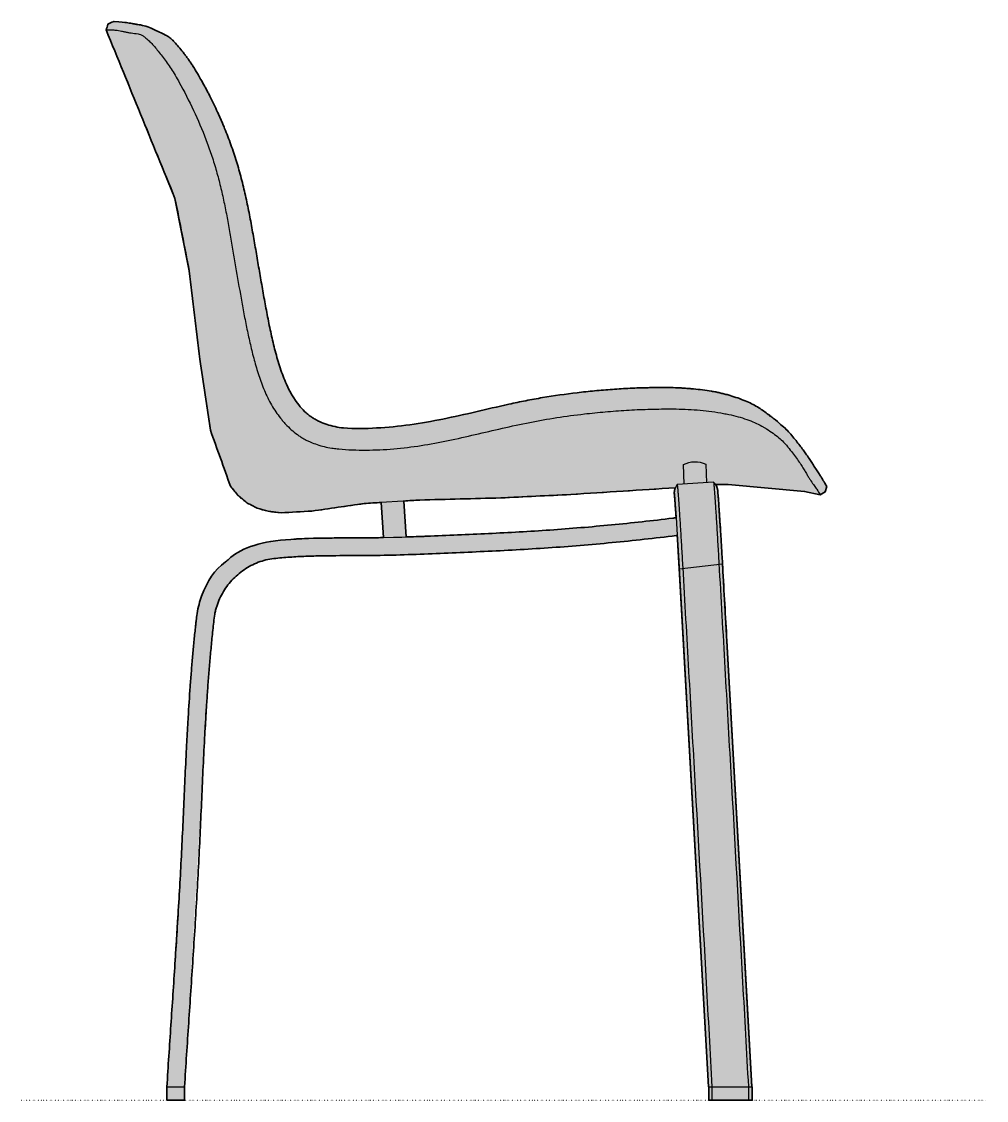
# Model space of a CAD drawing. Header units: millimetres. Extents: x 0 to 1796, y -1115 to 769.
# Drawn here: x 1108 to 1796, y 0 to 769 of the extents above; entities that cross this region are included whole.
import ezdxf

# ---------------------------------------------------------------- set-up
doc = ezdxf.new("R2010")
doc.units = ezdxf.units.MM
doc.linetypes.add('Dots', pattern=[1, 0, -1])
doc.layers.add('Blocks', color=7, linetype='Continuous')
doc.layers.add('Blocks$Fill', color=7, linetype='Continuous', true_color=0xffffff)
for name, color, linetype, lineweight, true_color in [('Blocks$Inner', 7, 'Continuous', 25, 0x007f00), ('Blocks$Outline', 7, 'Continuous', 35, 0xff3f3f), ('Groud', 7, 'Dots', 25, 0x243775)]:
    doc.layers.add(name, color=color, linetype=linetype, lineweight=lineweight, true_color=true_color)

# ---------------------------------------------------------------- blocks, each defined once
blk = doc.blocks.new('PK8 Dining Chair Side')
at = {"layer": 'Blocks$Fill'}
h = blk.add_hatch(color=256, dxfattribs=at)
h.paths.add_polyline_path([(60.25, 762.76), (61.55, 766.79), (65.17, 768.65), (65.17, 768.65), (65.17, 768.66), (65.17, 768.66), (65.19, 768.66), (65.41, 768.68), (66.05, 768.72), (69.33, 768.55), (71.73, 768.36), (73.47, 768.16), (74.77, 767.98), (77.87, 767.47), (82.22, 766.7), (83.3, 766.52), (83.92, 766.45), (84.1, 766.42), (84.37, 766.37), (84.78, 766.29), (88.53, 765.45), (93.71, 763.39), (93.74, 763.39), (93.76, 763.38), (93.82, 763.36), (93.88, 763.33), (93.94, 763.3), (94.09, 763.23), (94.26, 763.14), (94.44, 763.04), (94.64, 762.93), (95.08, 762.66), (102.55, 759.1), (103.33, 758.71), (103.86, 758.43), (104.05, 758.32), (104.21, 758.23), (104.35, 758.14), (104.48, 758.06), (104.77, 757.86), (105.06, 757.66), (105.36, 757.44), (105.66, 757.2), (105.96, 756.96), (106.27, 756.69), (106.58, 756.42), (106.9, 756.12), (107.55, 755.49), (108.23, 754.81), (109.64, 753.3), (111.12, 751.63), (112.65, 749.81), (114.22, 747.88), (115.81, 745.85), (118.17, 742.69), (119.73, 740.5), (120.5, 739.35), (122.07, 736.94), (125.21, 731.79), (131.32, 720.98), (134.2, 715.53), (136.97, 709.88), (142.18, 698.39), (144.61, 692.63), (146.93, 686.8), (149.12, 680.91), (151.17, 674.98), (153.09, 669.04), (154.88, 663.06), (156.53, 657.01), (158.07, 650.91), (160.79, 638.72), (165.43, 614.08), (176.49, 552.23), (179.17, 540.07), (180.67, 534.03), (182.36, 527.92), (184.23, 521.86), (185.24, 518.89), (186.31, 515.96), (187.46, 513.07), (188.69, 510.22), (189.34, 508.82), (190.03, 507.43), (190.74, 506.05), (191.48, 504.69), (192.25, 503.33), (193.05, 501.98), (193.89, 500.64), (194.75, 499.31), (195.65, 498.01), (196.58, 496.74), (197.53, 495.5), (198.52, 494.29), (199.53, 493.13), (200.57, 492.01), (201.1, 491.47), (201.64, 490.94), (202.18, 490.42), (202.73, 489.91), (203.29, 489.42), (203.85, 488.95), (204.41, 488.48), (204.99, 488.03), (205.56, 487.6), (206.15, 487.18), (206.73, 486.78), (207.33, 486.38), (207.92, 486.01), (208.53, 485.64), (209.75, 484.94), (211, 484.28), (212.27, 483.66), (213.57, 483.08), (214.89, 482.54), (216.24, 482.05), (217.61, 481.58), (219, 481.16), (220.41, 480.77), (221.85, 480.41), (223.31, 480.09), (224.79, 479.81), (226.3, 479.55), (227.83, 479.33), (229.38, 479.14), (232.29, 478.94), (235.21, 478.81), (238.14, 478.74), (241.08, 478.73), (247, 478.84), (252.93, 479.11), (258.87, 479.5), (264.82, 480.01), (270.75, 480.64), (276.68, 481.4), (282.59, 482.27), (288.48, 483.26), (300.21, 485.49), (359.14, 498.54), (371.18, 500.76), (383.38, 502.66), (395.74, 504.25), (408.24, 505.58), (427.23, 507.05), (440.01, 507.67), (452.89, 507.92), (459.39, 507.93), (465.86, 507.8), (469.08, 507.67), (475.48, 507.23), (478.71, 506.95), (485.16, 506.25), (488.34, 505.82), (491.47, 505.33), (494.53, 504.77), (497.49, 504.13), (500.4, 503.43), (503.28, 502.66), (506.11, 501.83), (508.89, 500.94), (511.58, 500), (514.16, 499.02), (516.62, 498), (517.8, 497.48), (518.94, 496.94), (520.05, 496.4), (521.13, 495.84), (522.18, 495.28), (523.2, 494.7), (524.19, 494.12), (525.16, 493.53), (527.01, 492.33), (528.77, 491.12), (530.42, 489.91), (536.17, 485.61), (536.38, 485.45), (537.09, 484.87), (540.78, 481.66), (540.79, 481.66), (541.88, 480.76), (542.92, 479.87), (543.89, 478.98), (544.81, 478.09), (545.68, 477.22), (546.48, 476.35), (547.24, 475.5), (551.01, 470.97), (553.76, 467.54), (556.2, 464.36), (558.32, 461.44), (559.29, 460.03), (566.24, 449.21), (568.87, 445.34), (569.53, 444.31), (571.19, 441.54), (571.38, 441.24), (571.44, 441.15), (571.45, 441.13), (571.46, 441.13), (571.46, 441.13), (571.46, 441.12), (571.46, 441.12), (571.46, 441.12), (571.46, 441.12), (571.46, 441.12), (571.46, 441.12), (571.46, 441.12), (571.46, 441.12), (571.69, 440.73), (573.61, 437.39), (572.53, 433.59), (568.92, 431.5), (557.82, 433.88), (503.42, 438.84), (494.5, 438.72), (495.28, 437.3), (495.53, 436.58), (495.64, 436.17), (495.77, 435.61), (495.91, 434.76), (496.33, 430.2), (498.8, 392), (499.49, 379.98), (502.45, 327.44), (517.67, 56.98), (520.34, 9.6), (520.6, 9.6), (520.6, 0), (518.05, 0), (489.52, 0), (489.52, 9.6), (489.26, 9.6), (489.26, 9.6), (489.26, 9.6), (468.48, 378.87), (468.42, 379.91), (467.94, 388.16), (467.09, 402.51), (420.8, 397.44), (375.23, 393.68), (283.91, 389.16), (203.92, 387.73), (192.51, 387.17), (186.8, 386.75), (181.11, 386.21), (178.28, 385.84), (176.87, 385.61), (175.47, 385.35), (174.07, 385.05), (172.69, 384.7), (171.31, 384.31), (170.63, 384.1), (169.95, 383.88), (169.28, 383.64), (168.6, 383.39), (167.28, 382.87), (165.97, 382.29), (164.67, 381.68), (163.4, 381.03), (162.15, 380.34), (160.91, 379.62), (159.7, 378.86), (158.5, 378.07), (157.33, 377.25), (156.18, 376.39), (155.05, 375.5), (153.95, 374.58), (152.88, 373.63), (151.83, 372.64), (150.82, 371.63), (149.83, 370.58), (148.87, 369.51), (147.94, 368.41), (147.05, 367.28), (146.19, 366.12), (145.36, 364.94), (144.56, 363.74), (143.8, 362.52), (143.07, 361.27), (142.37, 360), (141.72, 358.72), (141.1, 357.41), (140.51, 356.09), (139.97, 354.75), (139.47, 353.39), (139.02, 352.02), (138.6, 350.63), (138.42, 349.93), (138.24, 349.23), (137.93, 347.82), (137.66, 346.4), (137.43, 344.97), (137.22, 343.54), (135.65, 329.19), (131.91, 283.44), (116.08, 9.6), (116.08, 0), (103.49, 0), (103.49, 9.6), (110.58, 117.61), (110.58, 117.62), (120.93, 305.78), (124.36, 341.85), (124.65, 344.28), (125, 346.87), (125.67, 350.32), (126.02, 351.91), (126.39, 353.43), (126.79, 354.9), (127.22, 356.34), (127.69, 357.77), (128.21, 359.2), (129.06, 361.33), (129.9, 363.36), (130.76, 365.28), (131.63, 367.1), (132.52, 368.84), (133.44, 370.48), (133.91, 371.28), (134.39, 372.05), (134.88, 372.81), (135.38, 373.55), (135.89, 374.28), (136.42, 374.99), (136.95, 375.68), (137.5, 376.36), (138.06, 377.03), (138.64, 377.69), (139.23, 378.33), (139.84, 378.97), (140.47, 379.59), (141.11, 380.21), (141.77, 380.82), (142.46, 381.43), (143.16, 382.02), (143.88, 382.61), (145.38, 383.79), (146.53, 384.76), (147.7, 385.71), (148.37, 386.34), (149.08, 386.96), (149.83, 387.57), (150.62, 388.17), (151.44, 388.77), (152.31, 389.36), (153.22, 389.93), (154.16, 390.5), (155.14, 391.05), (156.16, 391.6), (157.22, 392.13), (158.32, 392.65), (159.45, 393.16), (160.62, 393.65), (161.83, 394.13), (163.08, 394.59), (164.36, 395.04), (165.68, 395.47), (167.04, 395.89), (168.43, 396.29), (169.87, 396.67), (171.33, 397.03), (174.38, 397.69), (177.57, 398.28), (180.9, 398.78), (184.38, 399.19), (187.99, 399.5), (208.01, 400.48), (257.89, 401), (257.9, 401), (256.29, 426.05), (244.03, 425.28), (206.84, 419.88), (184.83, 418.62), (175.67, 419.73), (167.77, 422.04), (160.77, 425.62), (154.49, 430.69), (148.83, 437.63), (134.5, 477.61), (126.89, 528.08), (119.46, 591.05), (109.29, 642.72), (60.25, 762.76), (60.25, 762.76)], flags=0)
h.paths.add_polyline_path([(273.87, 401.47), (332.6, 403.9), (376.41, 406.41), (420.19, 410.06), (466.29, 415.12), (466.27, 415.5), (465.63, 424.74), (465.09, 431.34), (465.05, 431.67), (465.02, 431.97), (465, 432.27), (464.99, 432.57), (464.99, 432.88), (465, 433.18), (465.02, 433.49), (465.05, 433.79), (465.08, 434.1), (465.13, 434.4), (465.19, 434.71), (465.25, 435.01), (465.33, 435.31), (465.41, 435.61), (465.51, 435.9), (465.61, 436.19), (465.72, 436.48), (341.45, 429.3), (283.61, 427.78), (272.22, 427.06)], flags=0)
at = {"layer": 'Blocks$Inner'}
for p, q in [((93.71, 763.39), (88.53, 765.45)), ((472, 439.03), (471.46, 453.01)), ((487.42, 453.36), (487.94, 440.03)), ((492.91, 440.43), (467.04, 438.77)), ((257.9, 401), (256.29, 426.05)), ((272.22, 427.06), (273.87, 401.47)), ((489.26, 9.6), (468.48, 378.87)), ((468.52, 378.8), (499.36, 382.26)), ((492.08, 0), (492.08, 9.6)), ((518.05, 0), (518.05, 9.6))]:
    blk.add_line(p, q, dxfattribs=at)
for points in [[(65.17, 768.65), (61.55, 766.79), (60.25, 762.76)], [(465.72, 436.48), (391.29, 431.72), (341.45, 429.3), (283.61, 427.78), (244.03, 425.28), (206.84, 419.88), (184.83, 418.62), (175.67, 419.73), (167.77, 422.04), (160.77, 425.62), (154.49, 430.69), (148.83, 437.63), (134.5, 477.61), (126.89, 528.08), (119.46, 591.05), (109.29, 642.72), (60.25, 762.76)], [(502.45, 327.44), (499.49, 379.98), (498.8, 392), (498.14, 403.17), (497.55, 412.57), (497.06, 420.1), (496.65, 425.99), (496.33, 430.2), (495.91, 434.76), (495.77, 435.61), (495.64, 436.17), (495.53, 436.58), (495.28, 437.3), (494.16, 439.35), (492.92, 440.42)], [(494.5, 438.72), (503.42, 438.84), (557.82, 433.88), (568.92, 431.5), (572.53, 433.59), (573.61, 437.39), (572.15, 439.94), (571.92, 440.33), (571.69, 440.73), (571.46, 441.12)], [(465.05, 431.67), (465.09, 431.34), (465.34, 428.57), (465.63, 424.74), (466.27, 415.5), (466.82, 406.88), (467.26, 399.66), (467.94, 388.16), (468.42, 379.91), (489.26, 9.6), (520.6, 9.6), (520.6, 0), (489.52, 0), (489.52, 9.6)], [(517.67, 56.98), (520.34, 9.6), (499.36, 382.31)]]:
    blk.add_lwpolyline(points, dxfattribs=at)
blk.add_lwpolyline([(116.08, 9.6), (116.08, 0), (103.49, 0), (103.49, 9.6)], close=True, dxfattribs=at)
at = {"layer": 'Blocks$Inner', "extrusion": (0, 0, -1)}
blk.add_arc((-479.79, 437.33), 17.75, 62.01166, 115.46291, dxfattribs=at)
at = {"layer": 'Blocks$Inner'}
blk.add_arc((474.84, 432.75), 9.85, 142.33682, 186.27565, dxfattribs=at)
for points in [[(60.25, 762.76), (60.25, 762.77), (60.55, 762.81), (61.12, 762.85)], [(66.05, 768.72), (65.49, 768.69), (65.19, 768.66), (65.17, 768.65)], [(95.08, 762.66), (94.47, 763.05), (93.96, 763.31), (93.71, 763.39)], [(461.68, 492.69), (462.46, 492.69), (464.01, 492.68), (465.56, 492.67), (466.34, 492.66)], [(466.34, 492.66), (472.11, 492.59), (483.48, 492.01), (494.6, 490.48), (500.12, 489.48)], [(500.12, 489.48), (500.73, 489.37), (501.94, 489.14), (503.15, 488.89), (503.75, 488.77)], [(503.75, 488.77), (508.37, 487.82), (516.91, 485.42), (524.08, 482.2), (527.33, 480.43)], [(225.95, 464.17), (232.37, 463.54), (245.39, 463.1), (265.12, 464.01), (284.67, 466.43), (303.94, 470.09), (323.19, 474.4), (342.48, 478.97), (355.52, 481.8), (362.05, 483.11)], [(527.33, 480.43), (527.92, 480.11), (529.07, 479.46), (530.17, 478.8), (530.71, 478.46)], [(530.71, 478.46), (534.09, 476.38), (539.91, 472.16), (543.89, 468.07), (545.44, 466.11)], [(564.08, 452.57), (560.69, 457.94), (558.54, 461.25), (553.96, 467.37), (550.09, 472.12), (547.93, 474.65)], [(220.91, 464.76), (221.56, 464.67), (222.86, 464.49), (224.17, 464.35), (224.82, 464.28)], [(224.82, 464.28), (225.01, 464.26), (225.39, 464.23), (225.76, 464.19), (225.95, 464.17)], [(545.44, 466.11), (545.53, 466), (545.69, 465.8), (545.86, 465.59), (545.94, 465.49)], [(571.46, 441.12), (571.45, 441.13), (571.25, 441.42), (570.59, 442.54), (569.6, 444.24), (568.19, 446.39), (566.28, 449.07), (564.85, 451.41), (564.08, 452.57)], [(492.92, 440.42), (492.92, 440.43), (492.91, 440.43), (492.91, 440.43)], [(147.7, 385.71), (154.64, 392.42), (168.33, 398.09), (187.99, 399.5)], [(145.38, 383.79), (146.14, 384.45), (146.91, 385.09), (147.7, 385.71)], [(128.21, 359.2), (132.71, 370.9), (137.11, 377.57), (145.38, 383.79)], [(125, 346.87), (125.9, 351.77), (126.75, 355.36), (128.21, 359.2)]]:
    blk.add_open_spline(points, degree=3, dxfattribs=at)
for points, knots in [([(61.12, 762.85), (62.01, 762.91), (64.33, 762.94), (68.44, 762.49), (71.18, 761.93), (73.38, 761.47), (75.68, 761.01), (78.85, 760.41), (81.3, 760.14), (82.97, 759.99)], [0.133405, 0.133405, 0.133405, 0.133405, 0.466738, 0.633405, 0.716738, 0.800071, 0.883405, 0.966738, 1.133405, 1.133405, 1.133405, 1.133405]), ([(88.53, 765.45), (84.51, 766.39), (83.26, 766.51), (81.84, 766.77), (79.32, 767.14), (77.31, 767.64), (71.1, 768.51), (66.05, 768.72)], [17.0845531, 17.0845531, 17.0845531, 17.0845531, 17.0989363, 17.1301863, 17.1926863, 17.2551863, 17.2876777, 17.2876777, 17.2876777, 17.2876777]), ([(229.38, 479.14), (225.21, 479.61), (219.32, 480.8), (213.1, 483.21), (209.74, 484.91), (207.31, 486.35), (204.97, 487.99), (201.96, 490.51), (198.44, 494.18), (195.3, 498.41), (193.03, 501.97), (191.46, 504.68), (190.01, 507.42), (188.23, 511.15), (186.26, 515.94), (184.2, 521.83), (182.33, 527.92), (180.64, 534.05), (179.15, 540.07), (177.78, 546.09), (176.48, 552.22), (175.24, 558.4), (174.08, 564.51), (172.97, 570.62), (171.87, 576.81), (170.78, 583.03), (169.7, 589.23), (168.63, 595.43), (167.56, 601.67), (166.5, 607.9), (165.44, 614.08), (164.35, 620.25), (163.21, 626.46), (162.03, 632.63), (160.8, 638.72), (159.5, 644.8), (157.62, 652.96), (154.96, 663.1), (151.26, 674.99), (147.72, 684.86), (145.02, 691.67), (143.42, 695.53), (142.18, 698.39), (140.92, 701.25), (139.21, 705.1), (136.99, 709.9), (134.68, 714.62), (133.02, 717.83), (132.05, 719.64), (131.32, 720.98), (130.58, 722.31), (129.59, 724.11), (127.81, 727.29), (125.22, 731.83), (122.59, 736.16), (120.76, 738.98), (119.72, 740.51), (118.95, 741.61), (118.18, 742.69), (117.13, 744.11), (115.28, 746.56), (112.63, 749.89), (110.1, 752.82), (108.45, 754.59), (107.55, 755.5), (106.68, 756.35), (105.65, 757.24), (104.16, 758.31), (103.15, 758.85), (95.08, 762.66)], [10.678566, 10.678566, 10.678566, 10.678566, 10.7063438, 10.7202327, 10.7271771, 10.7341215, 10.741066, 10.7480104, 10.7618993, 10.7757882, 10.7827327, 10.7896771, 10.7966215, 10.803566, 10.8174549, 10.8313438, 10.8452327, 10.8591215, 10.8730104, 10.8868993, 10.9007882, 10.9146771, 10.928566, 10.9424549, 10.9563438, 10.9702327, 10.9841215, 10.9980104, 11.0118993, 11.0257882, 11.0396771, 11.053566, 11.0674549, 11.0813438, 11.0952327, 11.1091215, 11.1230104, 11.1507882, 11.178566, 11.2063438, 11.2202327, 11.2271771, 11.2341215, 11.241066, 11.2480104, 11.2618993, 11.2757882, 11.2827327, 11.2862049, 11.2896771, 11.2931493, 11.2966215, 11.303566, 11.3174549, 11.3313438, 11.3382882, 11.3417604, 11.3452327, 11.3487049, 11.3521771, 11.3591215, 11.3730104, 11.3868993, 11.3938438, 11.397316, 11.4007882, 11.4077327, 11.4146771, 11.4270607, 11.4270607, 11.4270607, 11.4270607]), ([(82.97, 759.99), (84.06, 759.82), (85.85, 759.06), (88.59, 757.01), (90.81, 755.01), (93.28, 752.44), (95.99, 749.33), (98.81, 745.86), (101.63, 742.16), (104.41, 738.24), (108.17, 732.56), (111, 727.79), (113.53, 723.15)], [1.133405, 1.133405, 1.133405, 1.133405, 1.300071, 1.383405, 1.466738, 1.550071, 1.633405, 1.716738, 1.800071, 1.883405, 1.966738, 2.133405, 2.133405, 2.133405, 2.133405]), ([(113.53, 723.15), (117.12, 716.38), (123.9, 703.06), (131.14, 685.63), (136.02, 671.54), (139.27, 660.76), (142.08, 649.87), (144.54, 638.74), (146.71, 627.59), (148.71, 616.41), (150.62, 605.18), (153.1, 590.23), (155.68, 575.3), (158.04, 562.35), (159.45, 555.01), (160.56, 549.46), (161.73, 543.94), (162.95, 538.49), (164.26, 533.04), (165.69, 527.52), (167.25, 522.02), (169.48, 514.81), (172.74, 505.83), (177, 497.08), (181.04, 490.64), (183.81, 486.89), (186.2, 484.01), (188.72, 481.17), (192.08, 477.82), (195.7, 474.87), (198.7, 472.81), (200.98, 471.45), (203.31, 470.23), (206.48, 468.76), (212.2, 466.59), (217.37, 465.35), (220.91, 464.76)], [2.133405, 2.133405, 2.133405, 2.133405, 2.210328, 2.287251, 2.325712, 2.364174, 2.402635, 2.441097, 2.479558, 2.51802, 2.556481, 2.594943, 2.671866, 2.710328, 2.729558, 2.748789, 2.76802, 2.787251, 2.806481, 2.825712, 2.844943, 2.864174, 2.902635, 2.941097, 2.960328, 2.979558, 2.989174, 2.998789, 3.01802, 3.037251, 3.046866, 3.056481, 3.066097, 3.075712, 3.094943, 3.133405, 3.133405, 3.133405, 3.133405]), ([(540.78, 481.66), (536.89, 485.09), (535.55, 486.06), (534.44, 486.85), (533.49, 487.56), (531.99, 488.7), (529.91, 490.31), (527.08, 492.34), (523.27, 494.73), (519.04, 496.97), (514.25, 499.05), (508.94, 500.98), (504.25, 502.41), (500.4, 503.44), (497.5, 504.14), (494.55, 504.78), (490.46, 505.53), (485.18, 506.29), (479.79, 506.87), (475.48, 507.24), (472.28, 507.48), (469.09, 507.68), (464.79, 507.86), (459.39, 507.95), (453.97, 507.93), (449.65, 507.88), (446.43, 507.83), (443.22, 507.77), (438.94, 507.64), (433.61, 507.41), (427.22, 507.06), (418.75, 506.5), (408.22, 505.63), (391.55, 503.85), (375.16, 501.56), (359.13, 498.59), (343.21, 495.22), (323.58, 490.6), (300.24, 485.32), (276.73, 481.07), (252.91, 478.79), (237.11, 478.53), (229.38, 479.14)], [10.0994075, 10.0994075, 10.0994075, 10.0994075, 10.102479, 10.1079138, 10.1133486, 10.1187834, 10.1242182, 10.1350877, 10.1459573, 10.1568269, 10.1676964, 10.178566, 10.1894356, 10.1948703, 10.2003051, 10.2057399, 10.2111747, 10.2220443, 10.2329138, 10.2383486, 10.2437834, 10.2492182, 10.2546529, 10.2655225, 10.2763921, 10.2818269, 10.2872616, 10.2926964, 10.2981312, 10.3090008, 10.3198703, 10.3307399, 10.352479, 10.3742182, 10.4176964, 10.4394356, 10.4611747, 10.5046529, 10.5481312, 10.5916095, 10.6350877, 10.678566, 10.678566, 10.678566, 10.678566]), ([(362.05, 483.11), (368.41, 484.38), (381.23, 486.62), (399.23, 489.01), (413.35, 490.44), (423.4, 491.24), (430.98, 491.77), (438.6, 492.19), (448.81, 492.57), (456.52, 492.69), (461.68, 492.69)], [6.133405, 6.133405, 6.133405, 6.133405, 6.333405, 6.533405, 6.683405, 6.758405, 6.833405, 6.908405, 6.983405, 7.133405, 7.133405, 7.133405, 7.133405]), ([(547.93, 474.65), (546.15, 476.89), (543.77, 479.26), (540.78, 481.66), (540.78, 481.66)], [9.5988922, 9.5988922, 9.5988922, 9.5988922, 10.0988922, 10.0994075, 10.0994075, 10.0994075, 10.0994075]), ([(545.94, 465.49), (548.26, 462.63), (551.32, 458.63), (554.62, 453.94), (556.77, 450.76), (558.39, 447.97), (559.79, 445.49), (561.14, 443.28), (562.76, 440.67), (564.78, 437.92), (567.16, 434.45), (568.53, 432.04), (568.91, 431.5), (568.92, 431.5)], [14.1334045, 14.1334045, 14.1334045, 14.1334045, 14.2334045, 14.2834045, 14.3334045, 14.3834045, 14.4334045, 14.4834045, 14.5334045, 14.6334045, 14.7334045, 14.9334045, 15.0324566, 15.0324566, 15.0324566, 15.0324566]), ([(467.04, 438.77), (467.07, 438.75), (467.12, 438.53), (467.24, 437.66), (467.37, 436.27), (467.53, 434.43), (467.76, 431.48), (468.06, 427.28), (468.38, 422.6), (468.84, 415.64), (469.46, 405.84), (470.23, 392.91), (470.73, 384.16), (470.98, 379.81)], [0.8607475, 0.8607475, 0.8607475, 0.8607475, 0.8695652, 0.8804348, 0.8858696, 0.8913043, 0.9021739, 0.9130435, 0.923913, 0.9347826, 0.9565217, 0.9782609, 1, 1, 1, 1]), ([(492.94, 440.39), (492.97, 440.31), (493.03, 440), (493.14, 439.02), (493.24, 437.94), (493.37, 436.52), (493.55, 434.28), (493.79, 430.94), (494.11, 426.41), (494.45, 421.29), (494.82, 415.64), (495.33, 407.52), (496, 396.42), (496.53, 387.26), (496.79, 382.68)], [0.8636364, 0.8636364, 0.8636364, 0.8636364, 0.875, 0.8806818, 0.8863636, 0.8920455, 0.8977273, 0.9090909, 0.9204545, 0.9318182, 0.9431818, 0.9545455, 0.9772727, 1, 1, 1, 1]), ([(257.89, 401), (278.76, 401.59), (291.02, 402.06), (310.62, 402.89), (339.95, 404.2), (376.39, 406.19), (420.22, 409.87), (449.33, 413.07), (463.89, 414.83), (464.69, 414.93), (465.49, 415.02), (466.29, 415.12)], [0.5758977, 0.5758977, 0.5758977, 0.5758977, 0.596731, 0.627981, 0.659231, 0.721731, 0.784231, 0.846731, 0.846731, 0.846731, 0.8501728, 0.8501728, 0.8501728, 0.8501728]), ([(116.08, 9.6), (117.04, 24.81), (119.06, 55.22), (122.12, 100.83), (125, 146.46), (126.97, 184.51), (128.32, 214.95), (129.36, 237.79), (130.5, 260.6), (131.63, 279.62), (132.68, 294.87), (133.56, 306.3), (134.54, 317.74), (135.45, 327.28), (136.24, 334.92), (136.86, 340.67), (137.44, 345.45), (138.21, 349.24), (139.24, 352.95), (140.99, 357.46), (144.61, 364.28), (150.5, 371.95), (157.98, 378.01), (164.62, 381.78), (169.91, 384.01), (175.45, 385.45), (181.11, 386.26), (186.8, 386.76), (194.4, 387.32), (203.92, 387.78), (219.16, 388.14), (238.21, 388.13), (261.07, 388.35), (283.91, 389.13), (306.75, 390.1), (337.2, 391.43), (375.25, 393.46), (420.82, 397.23), (451.11, 400.57), (466.24, 402.41), (466.53, 402.44), (466.81, 402.47), (467.09, 402.51)], [0, 0, 0, 0, 0.066667, 0.133333, 0.2, 0.266667, 0.3, 0.333333, 0.366667, 0.4, 0.416667, 0.433333, 0.45, 0.466667, 0.475, 0.483333, 0.491667, 0.495833, 0.5, 0.508333, 0.516667, 0.533333, 0.55, 0.558333, 0.566667, 0.575, 0.583333, 0.591667, 0.6, 0.616667, 0.633333, 0.666667, 0.7, 0.733333, 0.766667, 0.8, 0.866667, 0.933333, 1, 1, 1, 1.001242, 1.001242, 1.001242, 1.001242]), ([(187.99, 399.5), (194.48, 399.93), (195.84, 400.01), (197.21, 400.08), (208.01, 400.48)], [0.498828114, 0.498828114, 0.498828114, 0.498828114, 0.501340849, 0.504991498, 0.504991498, 0.504991498, 0.504991498]), ([(208.01, 400.48), (209.2, 400.52), (214.01, 400.63), (222.61, 400.74), (233.74, 400.78), (244.72, 400.8), (252.72, 400.9), (257.13, 400.98), (257.89, 401)], [0.5049915, 0.5049915, 0.5049915, 0.5049915, 0.51011125, 0.52573625, 0.54136125, 0.55698625, 0.57261125, 0.57589769, 0.57589769, 0.57589769, 0.57589769]), ([(470.98, 379.81), (472.39, 355.13), (475.2, 305.78), (480.81, 207.06), (486.36, 108.33), (490.46, 34.28), (491.82, 9.6)], [1, 1, 1, 1, 1.2, 1.4, 1.8, 2, 2, 2, 2]), ([(496.79, 382.68), (498.21, 357.81), (501.04, 308.07), (506.69, 208.59), (512.29, 109.1), (516.42, 34.48), (517.78, 9.6)], [1, 1, 1, 1, 1.2, 1.4, 1.8, 2, 2, 2, 2]), ([(103.49, 9.6), (104.41, 24.23), (106.35, 53.49), (109.3, 97.29), (112.09, 141.21), (114.06, 177.66), (115.39, 206.94), (116.37, 228.92), (117.24, 247.19), (118.01, 261.81), (118.84, 276.37), (119.81, 291.19), (120.92, 305.83), (121.82, 316.5), (122.61, 325.09), (123.29, 331.86), (123.73, 336.03), (124.09, 339.36), (124.43, 342.51), (124.73, 345.09), (125, 346.87)], [0, 0, 0, 0, 0.0625, 0.125, 0.1875, 0.25, 0.28125, 0.3125, 0.34375, 0.359375, 0.375, 0.40625, 0.421875, 0.4375, 0.453125, 0.4609375, 0.46875, 0.4726562, 0.4765625, 0.4837362, 0.4837362, 0.4837362, 0.4837362])]:
    blk.add_open_spline(points, degree=3, knots=knots, dxfattribs=at)
at = {"layer": 'Blocks$Outline'}
for points in [[(572.53, 433.59), (568.92, 431.5), (557.82, 433.88), (503.42, 438.84), (494.5, 438.72)], [(573.61, 437.39), (572.53, 433.59)], [(257.9, 401), (256.29, 426.05)], [(272.22, 427.06), (273.87, 401.47)], [(489.26, 9.6), (468.48, 378.87)], [(502.45, 327.44), (517.67, 56.98)], [(110.58, 117.61), (110.58, 117.62)], [(517.67, 56.98), (520.34, 9.6)], [(116.08, 9.6), (116.08, 0), (103.49, 0), (103.49, 9.6)]]:
    blk.add_lwpolyline(points, dxfattribs=at)
for points, knots in [([(60.25, 762.76), (60.68, 764.11), (61.12, 765.45), (61.55, 766.79), (62.76, 767.41), (63.96, 768.03), (65.17, 768.65), (65.19, 768.66), (65.49, 768.69), (66.05, 768.72), (71.1, 768.51), (77.31, 767.64), (79.32, 767.14), (81.84, 766.77), (83.26, 766.51), (84.51, 766.39), (88.53, 765.45), (90.26, 764.77), (91.99, 764.08), (93.71, 763.39), (93.96, 763.31), (94.47, 763.05), (95.08, 762.66), (103.15, 758.85), (104.16, 758.31), (105.65, 757.24), (106.68, 756.35), (107.55, 755.5), (108.45, 754.59), (110.1, 752.82), (112.63, 749.89), (115.28, 746.56), (117.13, 744.11), (118.18, 742.69), (118.95, 741.61), (119.72, 740.51), (120.76, 738.98), (122.59, 736.16), (125.22, 731.83), (127.81, 727.29), (129.59, 724.11), (130.58, 722.31), (131.32, 720.98), (132.05, 719.64), (133.02, 717.83), (134.68, 714.62), (136.99, 709.9), (139.21, 705.1), (140.92, 701.25), (142.18, 698.39), (143.42, 695.53), (145.02, 691.67), (147.72, 684.86), (151.26, 674.99), (154.96, 663.1), (157.62, 652.96), (159.5, 644.8), (160.8, 638.72), (162.03, 632.63), (163.21, 626.46), (164.35, 620.25), (165.44, 614.08), (166.5, 607.9), (167.56, 601.67), (168.63, 595.43), (169.7, 589.23), (170.78, 583.03), (171.87, 576.81), (172.97, 570.62), (174.08, 564.51), (175.24, 558.4), (176.48, 552.22), (177.78, 546.09), (179.15, 540.07), (180.64, 534.05), (182.33, 527.92), (184.2, 521.83), (186.26, 515.94), (188.23, 511.15), (190.01, 507.42), (191.46, 504.68), (193.03, 501.97), (195.3, 498.41), (198.44, 494.18), (201.96, 490.51), (204.97, 487.99), (207.31, 486.35), (209.74, 484.91), (213.1, 483.21), (219.32, 480.8), (225.21, 479.61), (229.38, 479.14), (237.11, 478.53), (252.91, 478.79), (276.73, 481.07), (300.24, 485.32), (323.58, 490.6), (343.21, 495.22), (359.13, 498.59), (375.16, 501.56), (391.55, 503.85), (408.22, 505.63), (418.75, 506.5), (427.22, 507.06), (433.61, 507.41), (438.94, 507.64), (443.22, 507.77), (446.43, 507.83), (449.65, 507.88), (453.97, 507.93), (459.39, 507.95), (464.79, 507.86), (469.09, 507.68), (472.28, 507.48), (475.48, 507.24), (479.79, 506.87), (485.18, 506.29), (490.46, 505.53), (494.55, 504.78), (497.5, 504.14), (500.4, 503.44), (504.25, 502.41), (508.94, 500.98), (514.25, 499.05), (519.04, 496.97), (523.27, 494.73), (527.08, 492.34), (529.91, 490.31), (531.99, 488.7), (533.49, 487.56), (534.44, 486.85), (535.55, 486.06), (536.89, 485.09), (540.78, 481.66), (540.78, 481.66), (543.77, 479.26), (546.15, 476.89), (547.93, 474.65), (550.09, 472.12), (553.96, 467.37), (558.54, 461.25), (560.69, 457.94), (564.08, 452.57), (564.85, 451.41), (566.28, 449.07), (568.19, 446.39), (569.6, 444.24), (570.59, 442.54), (571.25, 441.42), (571.45, 441.13), (571.46, 441.12), (571.54, 440.99), (571.61, 440.86), (571.69, 440.73), (571.77, 440.6), (571.84, 440.46), (571.92, 440.33), (572, 440.2), (572.07, 440.07), (572.15, 439.94), (572.64, 439.09), (573.12, 438.24), (573.61, 437.39)], [-17.867336, -17.867336, -17.867336, -17.867336, -13.630344, -13.630344, -13.630344, -9.563785, -9.563785, -9.563785, -9.438785, -9.438785, -9.438785, -9.406294, -9.343794, -9.281294, -9.250044, -9.235661, -9.235661, -9.235661, -3.663345, -3.663345, -3.663345, -3.578168, -3.578168, -3.578168, -3.565785, -3.55884, -3.551896, -3.548424, -3.544952, -3.538007, -3.524118, -3.510229, -3.503285, -3.499813, -3.49634, -3.492868, -3.489396, -3.482452, -3.468563, -3.454674, -3.447729, -3.444257, -3.440785, -3.437313, -3.43384, -3.426896, -3.413007, -3.399118, -3.392174, -3.385229, -3.378285, -3.37134, -3.357452, -3.329674, -3.301896, -3.274118, -3.260229, -3.24634, -3.232452, -3.218563, -3.204674, -3.190785, -3.176896, -3.163007, -3.149118, -3.135229, -3.12134, -3.107452, -3.093563, -3.079674, -3.065785, -3.051896, -3.038007, -3.024118, -3.010229, -2.99634, -2.982452, -2.968563, -2.954674, -2.947729, -2.940785, -2.93384, -2.926896, -2.913007, -2.899118, -2.892174, -2.885229, -2.878285, -2.87134, -2.857452, -2.829674, -2.829674, -2.829674, -2.786195, -2.742717, -2.699239, -2.655761, -2.612282, -2.590543, -2.568804, -2.525326, -2.503587, -2.481848, -2.470978, -2.460109, -2.449239, -2.443804, -2.438369, -2.432935, -2.4275, -2.41663, -2.405761, -2.400326, -2.394891, -2.389456, -2.384022, -2.373152, -2.362282, -2.356848, -2.351413, -2.345978, -2.340543, -2.329674, -2.318804, -2.307935, -2.297065, -2.286195, -2.275326, -2.269891, -2.264456, -2.259022, -2.253587, -2.250515, -2.250515, -2.250515, -2.25, -1.75, -1.75, -1.75, -1.416667, -1.083333, -0.75, -0.75, -0.75, -0.625, -0.5, -0.375, -0.25, -0.125, 0, 0, 0, 1, 1, 1, 2, 2, 2, 3, 3, 3, 4, 4, 4, 4]), ([(256.29, 426.05), (252.21, 425.79), (248.12, 425.53), (244.03, 425.28), (231.64, 423.48), (219.24, 421.68), (206.84, 419.88), (199.5, 419.46), (192.16, 419.04), (184.83, 418.62), (181.77, 418.99), (178.72, 419.36), (175.67, 419.73), (173.03, 420.5), (170.4, 421.27), (167.77, 422.04), (165.44, 423.23), (163.1, 424.43), (160.77, 425.62), (158.68, 427.31), (156.58, 429), (154.49, 430.69), (152.6, 433.01), (150.71, 435.32), (148.83, 437.63), (144.05, 450.96), (139.27, 464.28), (134.5, 477.61), (131.96, 494.43), (129.43, 511.26), (126.89, 528.08), (124.42, 549.07), (121.94, 570.06), (119.46, 591.05), (116.07, 608.27), (112.68, 625.49), (109.29, 642.72), (92.94, 682.73), (76.6, 722.75), (60.25, 762.76)], [-12.309706, -12.309706, -12.309706, -12.309706, -12, -12, -12, -11, -11, -11, -10, -10, -10, -9, -9, -9, -8, -8, -8, -7, -7, -7, -6, -6, -6, -5, -5, -5, -4, -4, -4, -3, -3, -3, -2, -2, -2, -1, -1, -1, -0.000006, -0.000006, -0.000006, -0.000006]), ([(494.5, 438.72), (494.76, 438.25), (495.02, 437.77), (495.28, 437.3), (495.36, 437.06), (495.45, 436.82), (495.53, 436.58), (495.57, 436.44), (495.61, 436.31), (495.64, 436.17), (495.69, 435.98), (495.73, 435.79), (495.77, 435.61), (495.82, 435.32), (495.86, 435.04), (495.91, 434.76), (496.05, 433.24), (496.19, 431.72), (496.33, 430.2), (496.44, 428.8), (496.54, 427.39), (496.65, 425.99), (496.79, 424.02), (496.92, 422.06), (497.06, 420.1), (497.22, 417.59), (497.39, 415.08), (497.55, 412.57), (497.75, 409.44), (497.94, 406.31), (498.14, 403.17), (498.36, 399.45), (498.58, 395.72), (498.8, 392), (499.03, 387.99), (499.26, 383.98), (499.49, 379.98), (500.48, 362.47), (501.47, 344.95), (502.45, 327.44)], [-64.315256, -64.315256, -64.315256, -64.315256, -63.623659, -63.623659, -63.623659, -62.623659, -62.623659, -62.623659, -61.623659, -61.623659, -61.623659, -60.623659, -60.623659, -60.623659, -59.623659, -59.623659, -59.623659, -58.623659, -58.623659, -58.623659, -57.623659, -57.623659, -57.623659, -56.623659, -56.623659, -56.623659, -55.623659, -55.623659, -55.623659, -54.623659, -54.623659, -54.623659, -53.623659, -53.623659, -53.623659, -52.623659, -52.623659, -52.623659, 0, 0, 0, 0]), ([(465.72, 436.48), (440.91, 434.89), (416.1, 433.31), (391.29, 431.72), (374.68, 430.92), (358.07, 430.11), (341.45, 429.3), (322.17, 428.8), (302.89, 428.29), (283.61, 427.78), (279.81, 427.54), (276.02, 427.3), (272.22, 427.06)], [-16, -16, -16, -16, -15, -15, -15, -14, -14, -14, -13, -13, -13, -12.712346, -12.712346, -12.712346, -12.712346]), ([(273.87, 401.47), (281.99, 401.72), (292.63, 402.13), (310.62, 402.89), (339.95, 404.2), (376.39, 406.19), (420.22, 409.87), (449.33, 413.07), (463.89, 414.83), (464.69, 414.93), (465.49, 415.02), (466.29, 415.12)], [0.5827457, 0.5827457, 0.5827457, 0.5827457, 0.596731, 0.627981, 0.659231, 0.721731, 0.784231, 0.846731, 0.846731, 0.846731, 0.8501728, 0.8501728, 0.8501728, 0.8501728]), ([(110.58, 117.62), (111.07, 125.48), (112.45, 147.96), (114.06, 177.66), (115.39, 206.94), (116.37, 228.92), (117.24, 247.19), (118.01, 261.81), (118.84, 276.37), (119.81, 291.19), (120.92, 305.83), (121.82, 316.5), (122.61, 325.09), (123.29, 331.86), (123.73, 336.03), (124.09, 339.36), (124.43, 342.51), (124.73, 345.09), (125, 346.87), (125.9, 351.77), (126.75, 355.36), (128.21, 359.2), (132.71, 370.9), (137.11, 377.57), (145.38, 383.79), (146.14, 384.45), (146.91, 385.09), (147.7, 385.71), (154.64, 392.42), (168.33, 398.09), (187.99, 399.5), (194.48, 399.93), (195.84, 400.01), (197.21, 400.08), (208.01, 400.48), (209.2, 400.52), (214.01, 400.63), (222.61, 400.74), (233.74, 400.78), (244.72, 400.8), (252.72, 400.9), (257.13, 400.98), (257.89, 401), (257.89, 401), (257.9, 401), (257.9, 401)], [0.1539307, 0.1539307, 0.1539307, 0.1539307, 0.1875, 0.25, 0.28125, 0.3125, 0.34375, 0.359375, 0.375, 0.40625, 0.421875, 0.4375, 0.453125, 0.4609375, 0.46875, 0.4726562, 0.4765625, 0.4837362, 0.4837362, 0.4837362, 0.4881353, 0.4881353, 0.4881353, 0.4921503, 0.4921503, 0.4921503, 0.4963437, 0.4963437, 0.4963437, 0.4988281, 0.4988281, 0.4988281, 0.5013408, 0.5049915, 0.5049915, 0.5049915, 0.5101113, 0.5257363, 0.5413613, 0.5569863, 0.5726113, 0.5758977, 0.5758977, 0.5758977, 0.5758988, 0.5758988, 0.5758988, 0.5758988]), ([(467.09, 402.51), (466.81, 402.47), (466.52, 402.44), (466.24, 402.41), (451.11, 400.57), (420.82, 397.23), (375.25, 393.46), (337.2, 391.43), (306.75, 390.1), (283.91, 389.13), (261.07, 388.35), (238.21, 388.13), (219.16, 388.14), (203.92, 387.78), (194.4, 387.32), (186.8, 386.76), (181.11, 386.26), (175.45, 385.45), (169.91, 384.01), (164.62, 381.78), (157.98, 378.01), (150.5, 371.95), (144.61, 364.28), (140.99, 357.46), (139.24, 352.95), (138.21, 349.24), (137.44, 345.45), (136.86, 340.67), (136.24, 334.92), (135.45, 327.28), (134.54, 317.74), (133.56, 306.3), (132.68, 294.87), (132.04, 285.56), (131.69, 280.07), (131.21, 272.45), (130.42, 258.92), (129.36, 237.79), (128.32, 214.95), (126.97, 184.51), (125, 146.46), (122.12, 100.83), (119.06, 55.22), (117.04, 24.81), (116.08, 9.6)], [-1.001241, -1.001241, -1.001241, -1.001241, -1, -1, -1, -0.933333, -0.866667, -0.8, -0.766667, -0.733333, -0.7, -0.666667, -0.633333, -0.616667, -0.6, -0.591667, -0.583333, -0.575, -0.566667, -0.558333, -0.55, -0.533333, -0.516667, -0.508333, -0.5, -0.495833, -0.491667, -0.483333, -0.475, -0.466667, -0.45, -0.433333, -0.416667, -0.4, -0.392633, -0.39262, -0.366667, -0.333333, -0.3, -0.266667, -0.2, -0.133333, -0.066667, 0, 0, 0, 0]), ([(468.48, 378.87), (468.46, 379.22), (468.44, 379.57), (468.42, 379.91), (468.26, 382.66), (468.1, 385.41), (467.94, 388.16), (467.72, 392), (467.49, 395.83), (467.26, 399.66), (467.2, 400.61), (467.15, 401.56), (467.09, 402.51)], [-108.139683, -108.139683, -108.139683, -108.139683, -107.097072, -107.097072, -107.097072, -106.097072, -106.097072, -106.097072, -105.097072, -105.097072, -105.097072, -104.702601, -104.702601, -104.702601, -104.702601]), ([(103.49, 9.6), (104.41, 24.23), (106.35, 53.49), (108.77, 89.45), (110.15, 110.85), (110.58, 117.61)], [0, 0, 0, 0, 0.0625, 0.125, 0.1539195, 0.1539195, 0.1539195, 0.1539195]), ([(489.52, 9.6), (489.44, 9.6), (489.35, 9.6), (489.26, 9.6), (489.26, 9.6)], [-478.2602275, -478.2602275, -478.2602275, -478.2602275, -477.9971017, -477.9971017, -477.9971017, -477.9971017, -477.9971017]), ([(520.34, 9.6), (520.43, 9.6), (520.51, 9.6), (520.6, 9.6), (520.6, 6.4), (520.6, 3.2), (520.6, 0), (519.75, 0), (510.24, 0), (499.88, 0), (490.38, 0), (489.52, 0), (489.52, 3.2), (489.52, 6.4), (489.52, 9.6)], [509.073985, 509.073985, 509.073985, 509.073985, 509.337215, 509.337215, 509.337215, 518.937215, 518.937215, 518.937215, 521.49123, 547.460361, 550.014377, 550.014377, 550.014377, 559.614273, 559.614273, 559.614273, 559.614273])]:
    blk.add_open_spline(points, degree=3, knots=knots, dxfattribs=at)
blk.add_rational_spline([(466.29, 415.12), (466.28, 415.25), (466.27, 415.37), (466.27, 415.5), (466.05, 418.58), (465.84, 421.66), (465.63, 424.74), (465.53, 426.01), (465.43, 427.29), (465.34, 428.57), (465.25, 429.49), (465.17, 430.41), (465.09, 431.34), (465.08, 431.45), (465.06, 431.56), (465.05, 431.67), (464.87, 433.31), (465.1, 434.94), (465.72, 436.48)], [1, 1, 1, 1, 1, 1, 1, 1, 1, 1, 1, 1, 1, 1, 1, 1, 0.96864782346, 0.957600162019, 0.966857015679], degree=3, knots=[-103.141106, -103.141106, -103.141106, -103.141106, -103.097072, -103.097072, -103.097072, -102.097072, -102.097072, -102.097072, -101.097072, -101.097072, -101.097072, -100.097072, -100.097072, -100.097072, -99.097072, -99.097072, -99.097072, -94.205365, -94.205365, -94.205365, -94.205365], dxfattribs=at)

msp = doc.modelspace()

# ---------------------------------------------------------------- linework, layer by layer
at = {"layer": 'Groud'}
msp.add_lwpolyline([(1108.13, 0), (1795.5, 0)], dxfattribs=at)

# ---------------------------------------------------------------- block references
at = {"layer": 'Blocks'}
msp.add_blockref('PK8 Dining Chair Side', (1108.13, 0), dxfattribs=at)

doc.saveas('drawing.dxf')
